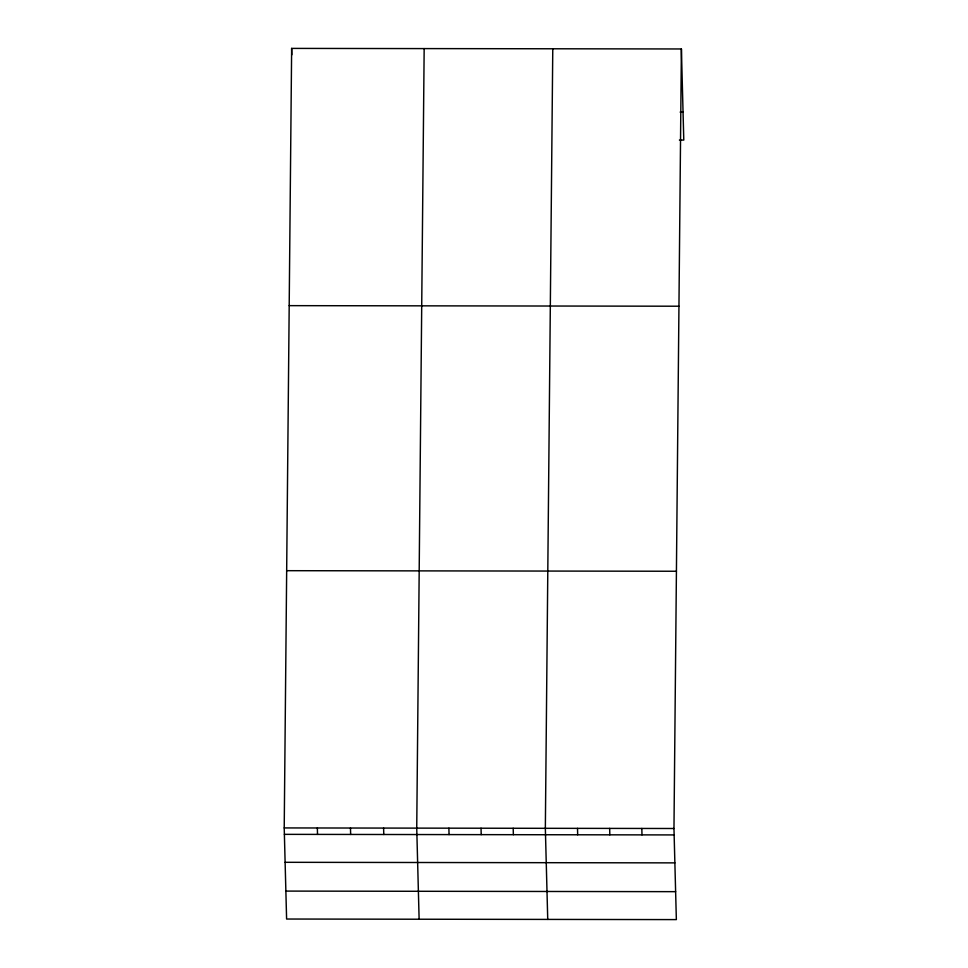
<?xml version="1.0" encoding="UTF-8"?>
<svg xmlns="http://www.w3.org/2000/svg" width="968" height="968" viewBox="0 0 968 968"><rect width="100%" height="100%" fill="white"/><g stroke="black" fill="none" stroke-linecap="round" stroke-linejoin="round"><path stroke-width="1.45" d="M681.399 48.969L673.97 828.499L676.354 919.6L286.601 919.031L284.217 827.93L291.646 48.4L681.399 48.969L683.783 140.07L679.403 140.058M424.166 48.594L416.736 828.124L419.12 919.225M552.776 48.775L545.347 828.318L547.731 919.418M680.129 112.119L683.057 112.131M289.19 305.646L678.943 306.215M286.661 570.684L676.426 571.253M284.217 827.93L673.97 828.499M284.386 834.355L674.139 834.924M285.112 862.306L674.865 862.875M285.863 891.092L675.628 891.661M641.82 828.451L641.99 834.876M609.659 828.402L609.828 834.84M577.509 828.366L577.678 834.791M513.197 828.269L513.367 834.694M481.036 828.221L481.205 834.646M448.886 828.172L449.055 834.597M383.606 828.076L383.776 834.501M350.476 828.027L350.646 834.452M317.347 827.979L317.516 834.404M291.646 48.4L291.816 54.825"/></g></svg>
